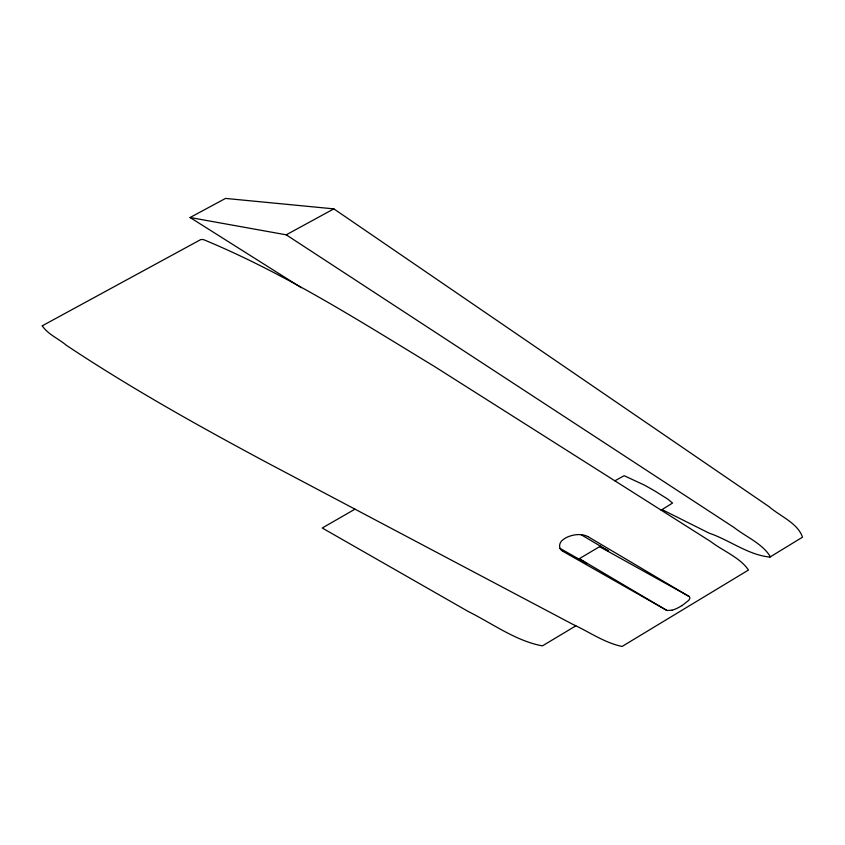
<?xml version="1.0" encoding="UTF-8"?>
<svg xmlns="http://www.w3.org/2000/svg" width="845" height="845" viewBox="0 0 845 845"><rect width="100%" height="100%" fill="white"/><g stroke="black" fill="none" stroke-linecap="round" stroke-linejoin="round"><path stroke-width="1.27" d="M769.932 557.066L770.302 556.654C762.454 543.557 746.019 536.913 734.178 527.576L286.233 234.825L190.072 217.514L225.53 198.417L333.838 208.873L769.066 506.662C779.903 516.168 797.775 523.023 802.507 537.188L769.932 557.066C748.343 555.091 729.383 539.987 709.23 533.184L662.068 509.598M681.957 605.707L688.855 600.246L689.953 598.186L689.372 596.633L588.109 536.712M575.751 625.891L542.437 645.865C515.883 641.017 492.635 623.642 468.648 611.717L322.241 528.009L354.995 509.155M578.698 559.063L600.605 546.06M661.149 510.148L672.546 503.06L667.941 499.215L655.604 491.463A379.088 218.866 0 0 0 643.932 484.882L624.138 475.703L614.885 480.826M286.233 234.825L333.838 208.873M672.06 610.153L667.254 610.502A2.683 1.553 0 0 1 666.473 610.206L563.15 551.479M587.835 536.554C581.571 533.459 573.998 534.315 567.713 536.924A21.981 12.696 0 0 0 563.214 539.596C558.915 542.152 557.922 549.07 562.971 551.373M600.13 546.472L608.527 550.961L581.117 534.695M599.591 546.673L689.171 596.496M559.981 548.342L587.074 563.699L580.589 559.749M579.353 558.682L666.473 610.206M190.072 217.514L301.327 287.701M681.788 605.622A37.138 21.442 0 0 1 672.166 610.248M42.25 325.811C47.732 334.261 58.759 338.771 66.311 345.267C130.552 388.003 198.015 425.658 265.974 462.088L572.783 624.328C589.007 631.764 604.545 642.865 622.1 646.446L748.48 570.037C740.146 557.605 722.845 550.877 710.782 541.603L434.657 366.603C359.685 321.068 285.008 273.347 203.751 239.716C202.652 239.568 201.459 239.304 200.402 239.769L42.25 325.811"/></g></svg>
